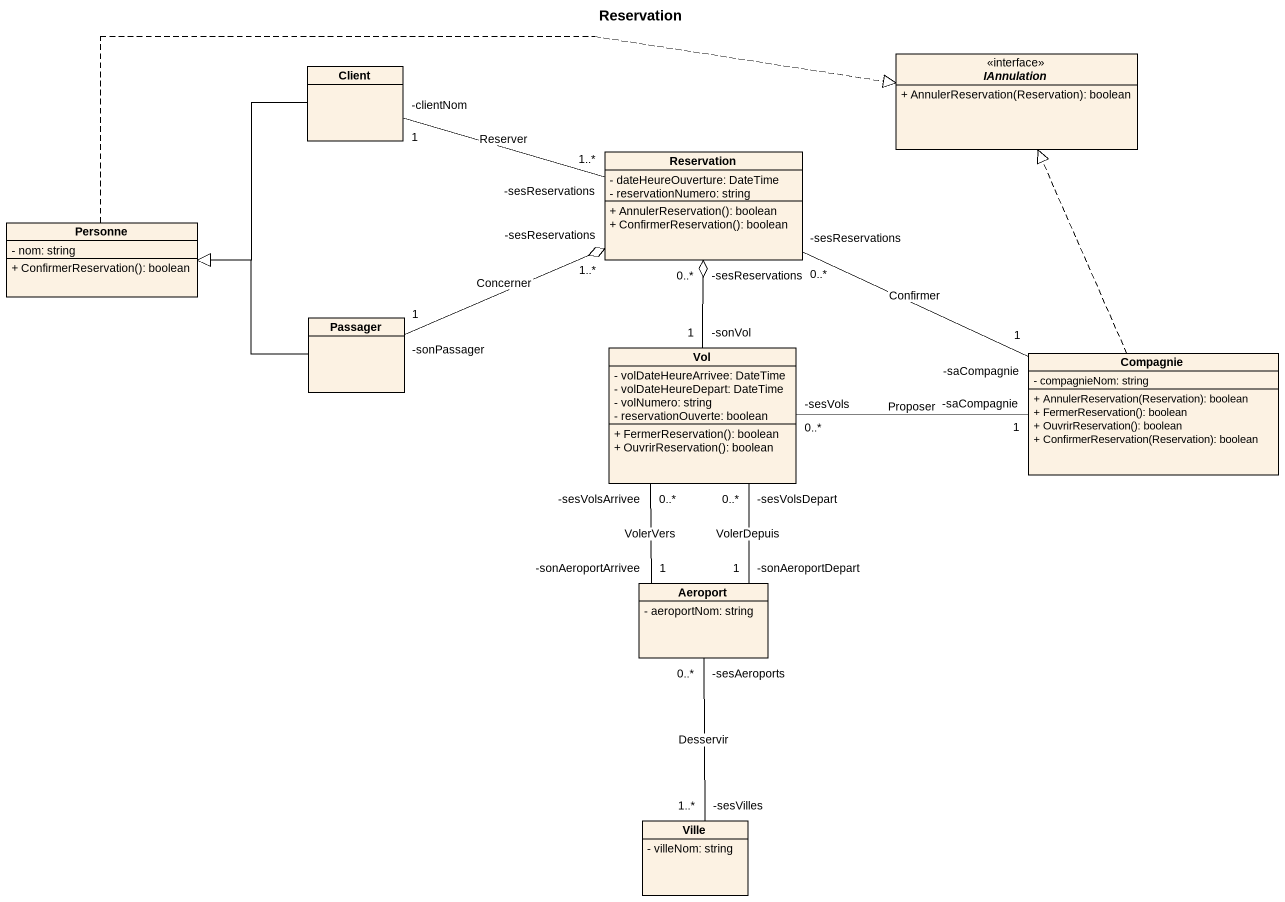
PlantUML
@startuml
title Reservation
hide circle
hide empty members
skinparam classAttributeIconSize 0
class Client
interface IAnnulation <<interface>> {
  + AnnulerReservation(Reservation): boolean
}
class Reservation {
  - dateHeureOuverture: DateTime
  - reservationNumero: string
  + AnnulerReservation(): boolean
  + ConfirmerReservation(): boolean
}
class Personne {
  - nom: string
  + ConfirmerReservation(): boolean
}
class Passager
class Vol {
  - volDateHeureArrivee: DateTime
  - volDateHeureDepart: DateTime
  - volNumero: string
  - reservationOuverte: boolean
  + FermerReservation(): boolean
  + OuvrirReservation(): boolean
}
class Compagnie {
  - compagnieNom: string
  + AnnulerReservation(Reservation): boolean
  + FermerReservation(): boolean
  + OuvrirReservation(): boolean
  + ConfirmerReservation(Reservation): boolean
}
class Aeroport {
  - aeroportNom: string
}
class Ville {
  - villeNom: string
}
Client "-clientNom\n1" -right- "-sesReservations\n1..*" Reservation : Reserver
Client --|> Personne
Reservation "-sesReservations\n1..*" o-left- "-sonPassager\n1" Passager : Concerner
Reservation "-sesReservations\n0..*" -right- "-saCompagnie\n1" Compagnie : Confirmer
Personne .right.|> IAnnulation
Passager -left-|> Personne
Vol "-sonVol\n1" -up-o "-sesReservations\n0..*" Reservation
Vol "-sesVolsDepart\n0..*" -- "-sonAeroportDepart\n1" Aeroport : VolerDepuis
Vol "-sesVolsArrivee\n0..*" -- "-sonAeroportArrivee\n1" Aeroport : VolerVers
Compagnie .up.|> IAnnulation
Compagnie "-saCompagnie\n1" -left- "-sesVols\n0..*" Vol : Proposer
Aeroport "-sesAeroports\n0..*" -- "-sesVilles\n1..*" Ville : Desservir
@enduml
